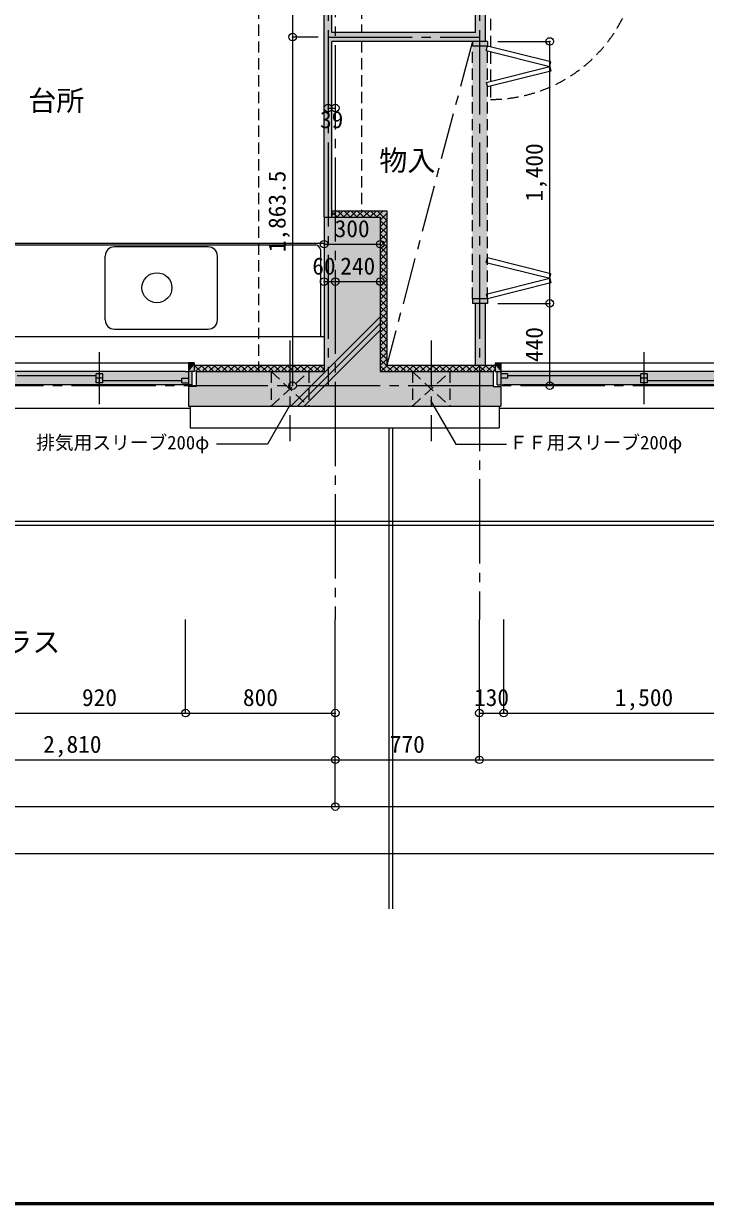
# Model space of a CAD drawing. Units: millimetres at full size, sheet at 1:50. Extents: x -9674 to 9699, y -6794 to 6791.
# Drawn here: x 252 to 3895, y -6794 to -482 of the extents above; entities that cross this region are included whole.
import ezdxf
from ezdxf.enums import TextEntityAlignment as Align

# ---------------------------------------------------------------- set-up
doc = ezdxf.new("R2010")
doc.units = ezdxf.units.MM
doc.header["$LTSCALE"] = 50
doc.header["$PDMODE"] = 32
doc.header["$PDSIZE"] = 40
for name, pattern in [('CHAIN1', [8, 5, -1, 1, -1]), ('CHAIN2', [12, 9, -1, 1, -1]), ('DASHED1', [1.8, 1.2, -0.6])]:
    doc.linetypes.add(name, pattern=pattern)
for name, color, linetype, lineweight in [('0-0_図面枠', 7, 'Continuous', 9), ('1-0_芯', 7, 'CHAIN2', 9), ('1-1_躯体', 2, 'Continuous', 25), ('1-2_間仕切', 3, 'Continuous', 18), ('1-3_建具', 3, 'Continuous', 18), ('1-5_設備', 7, 'Continuous', 9), ('1-6_ﾊﾞﾙｺﾆｰ・階段', 7, 'Continuous', 9), ('1-7_その他', 7, 'DASHED1', 9), ('1-8_ハッチ', 4, 'Continuous', 9), ('1-A_文字', 7, 'Continuous', 9), ('1-B_寸法', 7, 'Continuous', 9), ('1-C_梁', 7, 'DASHED1', 9), ('4-F', 4, 'Continuous', 9)]:
    doc.layers.add(name, color=color, linetype=linetype, lineweight=lineweight)
for name, color, linetype in [('4-0', 1, 'Continuous'), ('4-1', 2, 'Continuous'), ('4-2', 4, 'Continuous')]:
    doc.layers.add(name, color=color, linetype=linetype)
doc.styles.add('ＭＳ ゴシック', font='')
doc.styles.get('ＭＳ ゴシック').set_extended_font_data('MS Gothic')

msp = doc.modelspace()

# ---------------------------------------------------------------- linework, layer by layer
at = {"layer": '0-0_図面枠'}
for p, q in [((-9673.92, -6793.93), (9698.92, -6793.93)), ((-9672.16, -6792.16), (9697.16, -6792.16)), ((-9670.4, -6790.4), (9695.4, -6790.4)), ((9693.64, -6788.64), (-9668.64, -6788.64)), ((-9666.87, -6786.88), (9691.87, -6786.88)), ((-9665.11, -6785.11), (9690.11, -6785.11)), ((-9663.35, -6783.35), (9688.35, -6783.35))]:
    msp.add_line(p, q, dxfattribs=at)
at = {"layer": '1-0_芯'}
for p, q in [((1917.5, 4802.35), (1917.5, -3667.65)), ((1878.5, 82.35), (1878.5, -2417.65)), ((2687.5, 82.35), (2687.5, -3667.65)), ((1878.5, -554.15), (2687.5, -554.15)), ((-8492.5, -2417.65), (8517.5, -2417.65))]:
    msp.add_line(p, q, dxfattribs=at)
at = {"layer": '1-1_躯体'}
for p, q in [((1857.5, -1517.65), (1857.5, -2342.65)), ((1857.5, -1517.65), (2157.5, -1517.65)), ((2157.5, -1517.65), (2157.5, -2342.65)), ((1174.5, -2342.65), (1857.5, -2342.65)), ((1174.5, -2342.65), (1174.5, -2422.65)), ((2157.5, -2342.65), (2760.5, -2342.65)), ((2760.5, -2342.65), (2760.5, -2422.65)), ((1174.5, -2422.65), (1132.5, -2422.65)), ((1132.5, -2422.65), (1132.5, -2527.65)), ((2760.5, -2422.65), (2802.5, -2422.65)), ((2802.5, -2422.65), (2802.5, -2527.65)), ((1132.5, -2527.65), (2802.5, -2527.65))]:
    msp.add_line(p, q, dxfattribs=at)
at = {"layer": '1-2_間仕切'}
for p, q in [((1899.5, -530.65), (1899.5, 112.35)), ((2666.5, -530.65), (2666.5, 112.35)), ((2717.5, 112.35), (2717.5, -577.65)), ((1857.5, -1517.65), (1857.5, 52.35)), ((2666.5, -530.65), (1899.5, -530.65)), ((1899.5, -1517.65), (1899.5, -577.65)), ((2717.5, -577.65), (1899.5, -577.65)), ((2666.5, -2307.65), (2666.5, -1977.65)), ((2717.5, -1977.65), (2717.5, -2307.65))]:
    msp.add_line(p, q, dxfattribs=at)
at = {"layer": '1-3_建具', "color": 7, "linetype": 'DASHED1', "lineweight": 9}
for p, q in [((2747.5, -97.65), (2747.5, -887.65)), ((2650, -1952.65), (2650, -602.65)), ((2730, -1952.65), (2730, -602.65))]:
    msp.add_line(p, q, dxfattribs=at)
at = {"layer": '1-3_建具', "color": 7, "lineweight": 9}
for p, q in [((2650, -577.65), (2650, -602.65)), ((2730, -577.65), (2650, -577.65)), ((2730, -602.65), (2650, -602.65)), ((2723.94, -626.91), (2730, -602.65)), ((2723.94, -626.91), (3063.49, -711.79)), ((2730, -577.65), (2730, -602.65)), ((3069.55, -687.54), (2730, -602.65)), ((3063.49, -711.79), (3069.55, -687.54)), ((2723.94, -796.68), (3063.49, -711.79)), ((3069.55, -736.05), (2730, -820.93)), ((3063.49, -711.79), (3069.55, -736.05)), ((2723.94, -796.68), (2730, -820.93)), ((2723.94, -1758.62), (2730, -1734.37)), ((2723.94, -1758.62), (3063.49, -1843.51)), ((3069.55, -1819.26), (2730, -1734.37)), ((3063.49, -1843.51), (3069.55, -1819.26)), ((2723.94, -1928.4), (3063.49, -1843.51)), ((3069.55, -1867.76), (2730, -1952.65)), ((3063.49, -1843.51), (3069.55, -1867.76)), ((2723.94, -1928.4), (2730, -1952.65)), ((2730, -1952.65), (2730, -1977.65)), ((2730, -1977.65), (2650, -1977.65)), ((657.5, -2516.13), (657.5, -2239.17)), ((3567.5, -2516.13), (3567.5, -2239.17)), ((182.5, -2295.65), (1132.5, -2295.65)), ((2802.5, -2295.65), (4332.5, -2295.65)), ((1117.5, -2342.65), (197.5, -2342.65)), ((1117.5, -2342.65), (1132.5, -2342.65)), ((1132.5, -2342.65), (1132.5, -2412.65)), ((1152.5, -2412.65), (1152.5, -2342.65)), ((2782.5, -2412.65), (2782.5, -2342.65)), ((2802.5, -2342.65), (2802.5, -2412.65)), ((2817.5, -2342.65), (2802.5, -2342.65)), ((4317.5, -2342.65), (2817.5, -2342.65)), ((1117.5, -2412.65), (197.5, -2412.65)), ((1152.5, -2412.65), (1117.5, -2412.65)), ((2782.5, -2412.65), (2817.5, -2412.65)), ((4317.5, -2412.65), (2817.5, -2412.65)), ((172.5, -2537.65), (1142.5, -2537.65)), ((1142.5, -2527.65), (1142.5, -2642.65)), ((2792.5, -2527.65), (2792.5, -2642.65)), ((2792.5, -2537.65), (4342.5, -2537.65))]:
    msp.add_line(p, q, dxfattribs=at)
at = {"layer": '1-3_建具'}
for p, q in [((1132.5, -2295.65), (1132.5, -2342.65)), ((1162.5, -2295.65), (1132.5, -2295.65)), ((1162.5, -2295.65), (1162.5, -2342.65)), ((2772.5, -2295.65), (2772.5, -2342.65)), ((2772.5, -2295.65), (2802.5, -2295.65)), ((2802.5, -2295.65), (2802.5, -2342.65)), ((640, -2365.65), (217.5, -2365.65)), ((675, -2353.65), (640, -2353.65)), ((675, -2377.65), (640, -2377.65)), ((675, -2401.65), (675, -2353.65)), ((675, -2389.65), (1097.5, -2389.65)), ((1097.5, -2401.65), (1097.5, -2377.65)), ((1097.5, -2377.65), (1132.5, -2377.65)), ((1162.5, -2342.65), (1132.5, -2342.65)), ((2772.5, -2342.65), (2802.5, -2342.65)), ((2837.5, -2353.65), (2802.5, -2353.65)), ((2837.5, -2377.65), (2802.5, -2377.65)), ((2837.5, -2353.65), (2837.5, -2377.65)), ((3550, -2365.65), (2837.5, -2365.65)), ((3585, -2353.65), (3550, -2353.65)), ((3585, -2377.65), (3550, -2377.65)), ((3585, -2401.65), (3585, -2353.65)), ((3585, -2389.65), (4297.5, -2389.65)), ((1097.5, -2401.65), (1132.5, -2401.65))]:
    msp.add_line(p, q, dxfattribs=at)
at = {"layer": '1-3_建具', "color": 7, "lineweight": 9}
msp.add_lwpolyline([(2730, -1952.65), (2650, -1952.65), (2650, -1977.65)], dxfattribs=at)
at = {"layer": '1-3_建具'}
for points in [[(675, -2401.65), (640, -2401.65), (640, -2353.65)], [(3585, -2401.65), (3550, -2401.65), (3550, -2353.65)]]:
    msp.add_lwpolyline(points, dxfattribs=at)
at = {"layer": '1-3_建具', "color": 7, "linetype": 'DASHED1', "lineweight": 9}
msp.add_arc((2747.5, -97.65), 790, 270, 360, dxfattribs=at)
at = {"layer": '1-5_設備'}
for p, q in [((-862.5, -1655.65), (1857.5, -1655.65)), ((82.5, -1665.65), (1812.5, -1665.65)), ((1237.5, -1675.65), (737.5, -1675.65)), ((1837.5, -1690.65), (1837.5, -2155.65)), ((687.5, -2065.65), (687.5, -1725.65)), ((1287.5, -2065.65), (1287.5, -1725.65)), ((737.5, -2115.65), (1237.5, -2115.65)), ((-862.5, -2155.65), (1857.5, -2155.65))]:
    msp.add_line(p, q, dxfattribs=at)
msp.add_circle((964.13, -1894.02), 80, dxfattribs=at)
for centre, radius, start, end in [((737.5, -1725.65), 50, 90, 180), ((1237.5, -1725.65), 50, 0, 90), ((1812.5, -1690.65), 25, 0, 90), ((737.5, -2065.65), 50, 180, 270), ((1237.5, -2065.65), 50, 270, 0)]:
    msp.add_arc(centre, radius, start, end, dxfattribs=at)
at = {"layer": '1-6_ﾊﾞﾙｺﾆｰ・階段'}
for p, q in [((1142.5, -2642.65), (2792.5, -2642.65)), ((2203.5, -2642.65), (2203.5, -5213.28)), ((2223.5, -2642.65), (2223.5, -5213.28)), ((-6242.5, -3142.65), (4889.5, -3142.65)), ((-6242.5, -3162.65), (4889.5, -3162.65))]:
    msp.add_line(p, q, dxfattribs=at)
at = {"layer": '1-7_その他', "color": 4, "linetype": 'CHAIN1'}
msp.add_line((2650, -577.65), (2192.5, -2307.65), dxfattribs=at)
at = {"layer": '1-7_その他', "linetype": 'CHAIN1'}
for p, q in [((1675.02, -2175.93), (1675.02, -2713.68)), ((2429.5, -2175.93), (2429.5, -2713.68))]:
    msp.add_line(p, q, dxfattribs=at)
at = {"layer": '1-7_その他'}
for p, q in [((1575.02, -2342.65), (1575.02, -2527.65)), ((1575.02, -2342.65), (1775.02, -2527.65)), ((2329.5, -2342.65), (2329.5, -2527.65)), ((2329.5, -2527.65), (2529.5, -2342.65)), ((2329.5, -2342.65), (2529.5, -2527.65)), ((2529.5, -2342.65), (2529.5, -2527.65))]:
    msp.add_line(p, q, dxfattribs=at)
msp.add_lwpolyline([(1575.02, -2527.65), (1775.02, -2342.65), (1775.02, -2527.65)], dxfattribs=at)
at = {"layer": '1-8_ハッチ'}
for p, q in [((1899.5, -1508.01), (1924.86, -1482.65)), ((1899.5, -1482.65), (2192.5, -1482.65)), ((1899.5, -1488.63), (1928.52, -1517.65)), ((1925.21, -1517.65), (1960.21, -1482.65)), ((1928.87, -1482.65), (1963.87, -1517.65)), ((1960.57, -1517.65), (1995.57, -1482.65)), ((1964.23, -1482.65), (1999.23, -1517.65)), ((1995.93, -1517.65), (2030.93, -1482.65)), ((1999.58, -1482.65), (2034.58, -1517.65)), ((2031.28, -1517.65), (2066.28, -1482.65)), ((2034.94, -1482.65), (2069.94, -1517.65)), ((2066.64, -1517.65), (2101.64, -1482.65)), ((2070.29, -1482.65), (2105.29, -1517.65)), ((2101.99, -1517.65), (2136.99, -1482.65)), ((2105.65, -1482.65), (2140.65, -1517.65)), ((2137.35, -1517.65), (2172.35, -1482.65)), ((2141, -1482.65), (2192.5, -1534.15)), ((2157.5, -1532.85), (2192.5, -1497.85)), ((2192.5, -1482.65), (2192.5, -2307.65)), ((2157.5, -1568.21), (2192.5, -1533.21)), ((2157.5, -1534.5), (2192.5, -1569.5)), ((2157.5, -1603.56), (2192.5, -1568.56)), ((2157.5, -1569.86), (2192.5, -1604.86)), ((2157.5, -1638.92), (2192.5, -1603.92)), ((2157.5, -1605.21), (2192.5, -1640.21)), ((2157.5, -1674.28), (2192.5, -1639.28)), ((2157.5, -1640.57), (2192.5, -1675.57)), ((2157.5, -1709.63), (2192.5, -1674.63)), ((2157.5, -1675.92), (2192.5, -1710.92)), ((2157.5, -1744.99), (2192.5, -1709.99)), ((2157.5, -1711.28), (2192.5, -1746.28)), ((2157.5, -1780.34), (2192.5, -1745.34)), ((2157.5, -1746.63), (2192.5, -1781.63)), ((2157.5, -1815.7), (2192.5, -1780.7)), ((2157.5, -1781.99), (2192.5, -1816.99)), ((2157.5, -1851.05), (2192.5, -1816.05)), ((2157.5, -1817.34), (2192.5, -1852.34)), ((2157.5, -1886.41), (2192.5, -1851.41)), ((2157.5, -1852.7), (2192.5, -1887.7)), ((2157.5, -1921.76), (2192.5, -1886.76)), ((2157.5, -1888.06), (2192.5, -1923.06)), ((2157.5, -1957.12), (2192.5, -1922.12)), ((2157.5, -1923.41), (2192.5, -1958.41)), ((2157.5, -1992.47), (2192.5, -1957.47)), ((2157.5, -1958.77), (2192.5, -1993.77)), ((2157.5, -2027.83), (2192.5, -1992.83)), ((2157.5, -1994.12), (2192.5, -2029.12)), ((1679.63, -2527.65), (2157.5, -2049.79)), ((2157.5, -2063.18), (2192.5, -2028.18)), ((2157.5, -2029.48), (2192.5, -2064.48)), ((2157.5, -2098.54), (2192.5, -2063.54)), ((2157.5, -2064.83), (2192.5, -2099.83)), ((1714.99, -2527.65), (2157.5, -2085.14)), ((1750.34, -2527.65), (2157.5, -2120.5)), ((2157.5, -2133.89), (2192.5, -2098.89)), ((2157.5, -2100.19), (2192.5, -2135.19)), ((2157.5, -2169.25), (2192.5, -2134.25)), ((2157.5, -2135.54), (2192.5, -2170.54)), ((2157.5, -2204.61), (2192.5, -2169.61)), ((2157.5, -2170.9), (2192.5, -2205.9)), ((2157.5, -2239.96), (2192.5, -2204.96)), ((2157.5, -2206.25), (2192.5, -2241.25)), ((2157.5, -2275.32), (2192.5, -2240.32)), ((2157.5, -2241.61), (2192.5, -2276.61)), ((1162.5, -2307.65), (1857.5, -2307.65)), ((1162.5, -2315.72), (1170.57, -2307.65)), ((1162.88, -2307.65), (1197.88, -2342.65)), ((1170.93, -2342.65), (1205.93, -2307.65)), ((1198.24, -2307.65), (1233.24, -2342.65)), ((1206.28, -2342.65), (1241.28, -2307.65)), ((1233.59, -2307.65), (1268.59, -2342.65)), ((1241.64, -2342.65), (1276.64, -2307.65)), ((1268.95, -2307.65), (1303.95, -2342.65)), ((1276.99, -2342.65), (1311.99, -2307.65)), ((1304.3, -2307.65), (1339.3, -2342.65)), ((1312.35, -2342.65), (1347.35, -2307.65)), ((1339.66, -2307.65), (1374.66, -2342.65)), ((1347.7, -2342.65), (1382.7, -2307.65)), ((1375.01, -2307.65), (1410.01, -2342.65)), ((1383.06, -2342.65), (1418.06, -2307.65)), ((1410.37, -2307.65), (1445.37, -2342.65)), ((1418.41, -2342.65), (1453.41, -2307.65)), ((1445.73, -2307.65), (1480.73, -2342.65)), ((1453.77, -2342.65), (1488.77, -2307.65)), ((1481.08, -2307.65), (1516.08, -2342.65)), ((1489.12, -2342.65), (1524.12, -2307.65)), ((1516.44, -2307.65), (1551.44, -2342.65)), ((1524.48, -2342.65), (1559.48, -2307.65)), ((1551.79, -2307.65), (1586.79, -2342.65)), ((1559.83, -2342.65), (1594.83, -2307.65)), ((1587.15, -2307.65), (1622.15, -2342.65)), ((1595.19, -2342.65), (1630.19, -2307.65)), ((1622.5, -2307.65), (1657.5, -2342.65)), ((1630.54, -2342.65), (1665.54, -2307.65)), ((1657.86, -2307.65), (1692.86, -2342.65)), ((1665.9, -2342.65), (1700.9, -2307.65)), ((1693.21, -2307.65), (1728.21, -2342.65)), ((1701.26, -2342.65), (1736.26, -2307.65)), ((1728.57, -2307.65), (1763.57, -2342.65)), ((1736.61, -2342.65), (1771.61, -2307.65)), ((1763.92, -2307.65), (1798.92, -2342.65)), ((1771.97, -2342.65), (1806.97, -2307.65)), ((1799.28, -2307.65), (1834.28, -2342.65)), ((1807.32, -2342.65), (1842.32, -2307.65)), ((1834.63, -2307.65), (1857.5, -2330.52)), ((1842.68, -2342.65), (1857.5, -2327.83)), ((2157.5, -2310.67), (2192.5, -2275.67)), ((2157.5, -2276.96), (2192.5, -2311.96)), ((2157.5, -2312.32), (2187.83, -2342.65)), ((2160.87, -2342.65), (2195.87, -2307.65)), ((2188.19, -2307.65), (2223.19, -2342.65)), ((2192.5, -2307.65), (2772.5, -2307.65)), ((2196.23, -2342.65), (2231.23, -2307.65)), ((2223.54, -2307.65), (2258.54, -2342.65)), ((2231.59, -2342.65), (2266.59, -2307.65)), ((2258.9, -2307.65), (2293.9, -2342.65)), ((2266.94, -2342.65), (2301.94, -2307.65)), ((2294.25, -2307.65), (2329.25, -2342.65)), ((2302.3, -2342.65), (2337.3, -2307.65)), ((2329.61, -2307.65), (2364.61, -2342.65)), ((2337.65, -2342.65), (2372.65, -2307.65)), ((2364.96, -2307.65), (2399.96, -2342.65)), ((2373.01, -2342.65), (2408.01, -2307.65)), ((2400.32, -2307.65), (2435.32, -2342.65)), ((2408.36, -2342.65), (2443.36, -2307.65)), ((2435.67, -2307.65), (2470.67, -2342.65)), ((2443.72, -2342.65), (2478.72, -2307.65)), ((2471.03, -2307.65), (2506.03, -2342.65)), ((2479.07, -2342.65), (2514.07, -2307.65)), ((2506.39, -2307.65), (2541.39, -2342.65)), ((2514.43, -2342.65), (2549.43, -2307.65)), ((2541.74, -2307.65), (2576.74, -2342.65)), ((2549.78, -2342.65), (2584.78, -2307.65)), ((2577.1, -2307.65), (2612.1, -2342.65)), ((2585.14, -2342.65), (2620.14, -2307.65)), ((2612.45, -2307.65), (2647.45, -2342.65)), ((2620.49, -2342.65), (2655.49, -2307.65)), ((2647.81, -2307.65), (2682.81, -2342.65)), ((2655.85, -2342.65), (2690.85, -2307.65)), ((2683.16, -2307.65), (2718.16, -2342.65)), ((2691.2, -2342.65), (2726.2, -2307.65)), ((2718.52, -2307.65), (2753.52, -2342.65)), ((2726.56, -2342.65), (2761.56, -2307.65)), ((2753.87, -2307.65), (2772.5, -2326.28)), ((2761.92, -2342.65), (2772.5, -2332.07)), ((1162.5, -2342.62), (1162.53, -2342.65))]:
    msp.add_line(p, q, dxfattribs=at)
at = {"layer": '1-A_文字'}
for p, q in [((1675.02, -2521.51), (1554.37, -2730.47)), ((2426.26, -2497.66), (2560.68, -2730.47)), ((1554.37, -2730.47), (1282.97, -2730.47)), ((2560.68, -2730.47), (2832.08, -2730.47))]:
    msp.add_line(p, q, dxfattribs=at)
at = {"layer": '1-B_寸法'}
for p, q in [((1689.11, 82.35), (1689.11, -554.15)), ((1689.11, -554.15), (1689.11, -2417.65)), ((1825, -554.15), (1689.11, -554.15)), ((2786.61, -577.65), (3063.46, -577.65)), ((3063.46, -1977.65), (3063.46, -577.65)), ((1878.5, -933.98), (1917.5, -933.98)), ((1857.5, -1661.5), (2157.5, -1661.5)), ((1857.5, -1861.5), (1917.5, -1861.5)), ((1917.5, -1861.5), (2157.5, -1861.5)), ((2786.61, -1977.65), (3063.46, -1977.65)), ((3063.46, -2417.65), (3063.46, -1977.65)), ((1117.5, -4167.65), (1117.5, -3667.65)), ((1917.5, -4667.65), (1917.5, -3667.65)), ((2687.5, -4417.65), (2687.5, -3667.65)), ((2817.5, -4167.65), (2817.5, -3667.65)), ((197.5, -4167.65), (1117.5, -4167.65)), ((1117.5, -4167.65), (1917.5, -4167.65)), ((2687.5, -4167.65), (2817.5, -4167.65)), ((2817.5, -4167.65), (4317.5, -4167.65)), ((-892.5, -4417.65), (1917.5, -4417.65)), ((1917.5, -4417.65), (2687.5, -4417.65)), ((2687.5, -4417.65), (6747.5, -4417.65)), ((-3032.5, -4667.65), (1917.5, -4667.65)), ((1917.5, -4667.65), (6747.5, -4667.65)), ((-6752.5, -4917.65), (6747.5, -4917.65))]:
    msp.add_line(p, q, dxfattribs=at)
at = {"layer": '1-B_寸法', "color": 3}
for p in [(1689.11, -554.15), (3063.46, -577.65), (1878.5, -933.98), (1917.5, -933.98), (1857.5, -1661.5), (2157.5, -1661.5), (1857.5, -1861.5), (1917.5, -1861.5), (2157.5, -1861.5), (3063.46, -1977.65), (1689.11, -2417.65), (3063.46, -2417.65), (1117.5, -4167.65), (1917.5, -4167.65), (2687.5, -4167.65), (2817.5, -4167.65), (1917.5, -4417.65), (2687.5, -4417.65), (1917.5, -4667.65)]:
    msp.add_point(p, dxfattribs=at)
at = {"layer": '1-C_梁'}
for p, q in [((1507.5, 52.35), (1507.5, -2342.65)), ((2057.5, 52.35), (2057.5, -530.65)), ((2057.5, -577.65), (2057.5, -1482.65))]:
    msp.add_line(p, q, dxfattribs=at)
at = {"layer": '4-0'}
for points in [[(1857.5, -2342.65), (2107.5, -2342.65), (1857.5, -1517.65), (2107.5, -1517.65)], [(2107.5, -1517.65), (2157.5, -1517.65), (2107.5, -2342.65), (2157.5, -2342.65)], [(1174.5, -2422.65), (1174.5, -2342.65), (2760.5, -2342.65)], [(1174.5, -2422.65), (2760.5, -2342.65), (2760.5, -2422.65)], [(1132.5, -2527.65), (1132.5, -2422.65), (1174.5, -2422.65)], [(1174.5, -2422.65), (2802.5, -2527.65), (1132.5, -2527.65)], [(1174.5, -2422.65), (2802.5, -2422.65), (2802.5, -2527.65)]]:
    msp.add_solid(points, dxfattribs=at)
at = {"layer": '4-1'}
for points in [[(162.5, -2412.65), (162.5, -2342.65), (1152.5, -2412.65), (1152.5, -2342.65)], [(2782.5, -2412.65), (2782.5, -2342.65), (4352.5, -2412.65), (4352.5, -2342.65)]]:
    msp.add_solid(points, dxfattribs=at)
at = {"layer": '4-2'}
for points in [[(1899.5, 112.35), (1857.5, 52.35), (1857.5, -1517.65)], [(1857.5, -1517.65), (1899.5, -1517.65), (1899.5, 112.35)], [(2717.5, -577.65), (2666.5, 112.35), (2666.5, -530.65)], [(2717.5, -577.65), (2717.5, 112.35), (2666.5, 112.35)], [(2717.5, -577.65), (2666.5, -530.65), (1899.5, -530.65)], [(1899.5, -530.65), (1899.5, -577.65), (2717.5, -577.65)], [(2650, -1977.65), (2730, -1977.65), (2650, -577.65), (2730, -577.65)], [(2666.5, -1977.65), (2717.5, -1977.65), (2666.5, -2307.65), (2717.5, -2307.65)]]:
    msp.add_solid(points, dxfattribs=at)
at = {"layer": '4-F'}
for points in [[(2107.5, -1517.65), (2142.5, -1482.65), (1899.5, -1517.65), (1899.5, -1482.65)], [(2192.5, -1482.65), (2157.5, -1517.65), (2142.5, -1482.65), (2107.5, -1517.65)], [(2157.5, -2342.65), (2192.5, -2307.65), (2157.5, -1517.65), (2192.5, -1482.65)], [(1132.5, -2342.65), (1132.5, -2295.65), (1162.5, -2295.65)], [(1132.5, -2342.65), (1162.5, -2295.65), (1162.5, -2307.65)], [(1132.5, -2342.65), (1162.5, -2307.65), (1162.88, -2307.65)], [(1132.5, -2342.65), (1162.88, -2307.65), (1857.5, -2307.65)], [(1132.5, -2342.65), (1857.5, -2307.65), (1857.5, -2342.65)], [(2192.5, -2307.65), (2157.5, -2342.65), (2772.5, -2307.65), (2802.5, -2342.65)], [(2772.5, -2295.65), (2802.5, -2295.65), (2802.5, -2342.65)], [(2802.5, -2342.65), (2772.5, -2307.65), (2772.5, -2295.65)]]:
    msp.add_solid(points, dxfattribs=at)

# ---------------------------------------------------------------- texts
at = {"layer": '1-A_文字', "style": 'ＭＳ ゴシック'}
for s, height, p in [('台所', 110, (276.37, -981.94)), ('物入', 110, (2152.21, -1302.22)), ('排気用スリーブ200φ', 73.31, (318.87, -2780.54)), ('ＦＦ用スリーブ200φ', 73.31, (2846.18, -2780.54)), ('ルーフテラス', 110, (-452.5, -3875.71))]:
    msp.add_text(s, height=height, dxfattribs=at).set_placement(p, align=Align.BOTTOM_LEFT)
at = {"layer": '1-B_寸法', "style": 'ＭＳ ゴシック'}
for s, p in [('39', (1835.5, -1068.98)), ('300', (1913.75, -1651.5)), ('60', (1794.27, -1851.5)), ('240', (1943.75, -1851.5)), ('920', (563.75, -4157.65)), ('800', (1423.75, -4157.65)), ('130', (2658.75, -4157.65)), ('1,500', (3411.25, -4157.65)), ('2,810', (356.25, -4407.65)), ('770', (2208.75, -4407.65))]:
    msp.add_text(s, height=91.64, dxfattribs=at).set_placement(p, align=Align.BOTTOM_LEFT)
for s, p in [('1,400', (3053.46, -1433.9)), ('1,863.5', (1679.11, -1704.65)), ('440', (3053.46, -2291.4))]:
    msp.add_text(s, height=91.64, rotation=90, dxfattribs=at).set_placement(p, align=Align.BOTTOM_LEFT)

doc.saveas('drawing.dxf')
